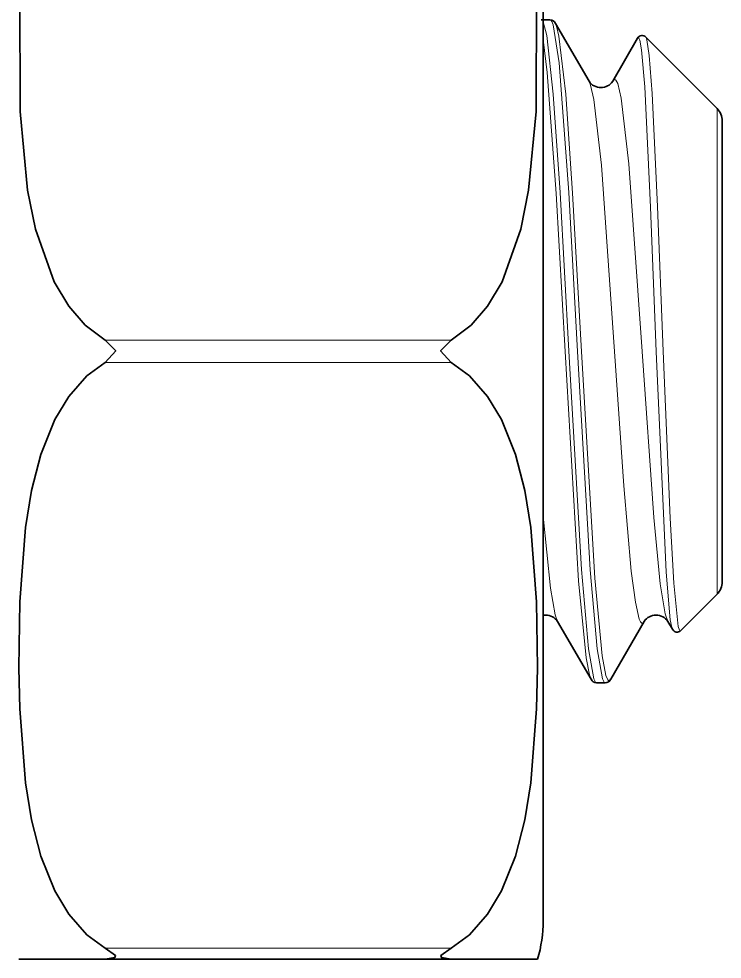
# Model space of a CAD drawing. Extents: x 291 to 834, y 188 to 661.
# Drawn here: x 679.275 to 682.459, y 291.329 to 295.584 of the extents above; entities that cross this region are included whole.
import ezdxf

# ---------------------------------------------------------------- set-up
doc = ezdxf.new("R2010")
doc.units = 0

msp = doc.modelspace()

# ---------------------------------------------------------------- linework, layer by layer
at = {"color": 7, "lineweight": 35, "ltscale": 0.097885}
msp.add_line((681.6486, 296.6546), (681.6486, 292.7392), dxfattribs=at)
at = {"color": 7, "lineweight": 35, "ltscale": 0.000984192}
for p, q in [((681.6792, 295.5792), (681.6398, 295.5792)), ((681.9292, 292.5792), (681.8898, 292.5792))]:
    msp.add_line(p, q, dxfattribs=at)
at = {"color": 7, "lineweight": 35, "ltscale": 0.007572}
for p, q in [((681.7039, 295.5629), (681.8559, 295.3009)), ((681.9539, 292.5956), (682.1059, 292.8575))]:
    msp.add_line(p, q, dxfattribs=at)
at = {"color": 7, "lineweight": 35, "ltscale": 0.005623}
msp.add_line((682.076, 295.4955), (681.9631, 295.3009), dxfattribs=at)
at = {"color": 7, "lineweight": 35, "ltscale": 0.011419}
msp.add_line((682.4354, 295.1784), (682.1124, 295.5013), dxfattribs=at)
at = {"color": 7, "lineweight": 13, "ltscale": 0.014304}
msp.add_line((682.4354, 295.1784), (682.4354, 294.6062), dxfattribs=at)
at = {"color": 7, "lineweight": 35, "ltscale": 0.013569}
msp.add_line((682.4588, 295.1218), (682.4588, 294.5791), dxfattribs=at)
at = {"color": 7, "lineweight": 13, "ltscale": 0.017865}
msp.add_line((681.7475, 294.0792), (681.7078, 294.7927), dxfattribs=at)
at = {"color": 7, "lineweight": 13, "ltscale": 0.017982}
msp.add_line((681.7648, 294.0801), (681.725, 294.7983), dxfattribs=at)
at = {"color": 7, "lineweight": 13, "ltscale": 0.018029}
msp.add_line((681.7644, 294.7983), (681.8043, 294.0783), dxfattribs=at)
at = {"color": 7, "lineweight": 13, "ltscale": 0.017906}
msp.add_line((681.7817, 294.7944), (681.8215, 294.0792), dxfattribs=at)
at = {"color": 7, "lineweight": 13, "ltscale": 0.016338}
msp.add_line((682.1602, 294.0792), (682.1349, 294.7322), dxfattribs=at)
at = {"color": 7, "lineweight": 13, "ltscale": 0.016383}
msp.add_line((682.1916, 294.0803), (682.1664, 294.7351), dxfattribs=at)
at = {"color": 7, "lineweight": 13, "ltscale": 0.040654}
msp.add_line((682.4354, 294.6062), (682.4354, 292.98), dxfattribs=at)
at = {"color": 7, "lineweight": 35, "ltscale": 0.038561}
msp.add_line((682.4588, 294.5791), (682.4588, 293.0366), dxfattribs=at)
at = {"color": 7, "lineweight": 13, "ltscale": 0.039131}
for p, q in [((681.2313, 294.1292), (679.666, 294.1292)), ((681.2313, 294.0292), (679.666, 294.0292)), ((681.2313, 291.3792), (679.666, 291.3792))]:
    msp.add_line(p, q, dxfattribs=at)
at = {"color": 7, "lineweight": 35, "ltscale": 0.005815}
msp.add_line((682.4354, 292.98), (682.2709, 292.8156), dxfattribs=at)
at = {"color": 7, "lineweight": 35, "ltscale": 0.000272506}
msp.add_line((681.6486, 292.885), (681.6595, 292.8859), dxfattribs=at)
at = {"color": 7, "lineweight": 35, "ltscale": 0.007571}
msp.add_line((681.8651, 292.5956), (681.7131, 292.8575), dxfattribs=at)
at = {"color": 7, "lineweight": 35, "ltscale": 0.001036}
msp.add_line((682.2339, 292.8217), (682.2131, 292.8575), dxfattribs=at)
at = {"color": 7, "lineweight": 35, "ltscale": 0.030886}
msp.add_line((681.6486, 292.7392), (681.6486, 291.5038), dxfattribs=at)
at = {"color": 7, "lineweight": 35, "ltscale": 0.009785}
for p, q in [((679.2746, 291.3292), (679.666, 291.3292)), ((681.2313, 291.3292), (681.6227, 291.3292))]:
    msp.add_line(p, q, dxfattribs=at)
at = {"color": 7, "lineweight": 35, "ltscale": 0.039131}
msp.add_line((681.2313, 291.3292), (679.666, 291.3292), dxfattribs=at)
at = {"color": 7, "lineweight": 35}
for points in [[(679.666, 296.7792), (679.5829, 296.7183), (679.501, 296.6253), (679.4382, 296.5206), (679.3746, 296.3625), (679.3325, 296.1993), (679.3052, 296.0316), (679.2791, 295.696), (679.2812, 295.1641), (679.3147, 294.809), (679.35, 294.6321), (679.4352, 294.3939), (679.5009, 294.2833), (679.5745, 294.198), (679.666, 294.1292)], [(681.2313, 296.7792), (681.3143, 296.7183), (681.3962, 296.6253), (681.459, 296.5206), (681.5227, 296.3625), (681.5648, 296.1993), (681.5921, 296.0316), (681.6182, 295.696), (681.6161, 295.1641), (681.5826, 294.809), (681.5472, 294.6321), (681.4621, 294.3939), (681.3964, 294.2833), (681.3228, 294.198), (681.2313, 294.1292)], [(679.666, 294.0292), (679.7132, 294.0809), (679.666, 294.1292)], [(681.2313, 294.0292), (681.1841, 294.0809), (681.2313, 294.1292)], [(679.666, 294.0292), (679.5829, 293.9683), (679.501, 293.8753), (679.4382, 293.7706), (679.3746, 293.6125), (679.3325, 293.4493), (679.3052, 293.2816), (679.2791, 292.946), (679.2748, 292.648)], [(681.2313, 294.0292), (681.3143, 293.9683), (681.3962, 293.8753), (681.459, 293.7706), (681.5227, 293.6125), (681.5648, 293.4493), (681.5921, 293.2816), (681.6182, 292.946), (681.6224, 292.648)], [(679.666, 291.3792), (679.5829, 291.4401), (679.501, 291.5331), (679.4382, 291.6378), (679.3746, 291.7959), (679.3325, 291.9591), (679.3052, 292.1268), (679.2791, 292.4624), (679.2748, 292.648)], [(681.2313, 291.3792), (681.3143, 291.4401), (681.3962, 291.5331), (681.459, 291.6378), (681.5227, 291.7959), (681.5648, 291.9591), (681.5921, 292.1268), (681.6182, 292.4624), (681.6224, 292.648)], [(679.666, 291.3292), (679.7093, 291.3365), (679.7126, 291.3456), (679.666, 291.3792)], [(681.2313, 291.3292), (681.188, 291.3365), (681.1847, 291.3456), (681.2313, 291.3792)]]:
    msp.add_lwpolyline(points, dxfattribs=at)
at = {"color": 7, "lineweight": 13}
for points in [[(681.6486, 295.57), (681.6643, 295.5088), (681.6942, 295.2426), (681.725, 294.7983)], [(681.6792, 295.5792), (681.6807, 295.5789), (681.6838, 295.5766), (681.687, 295.5721), (681.6932, 295.5562), (681.7203, 295.3839), (681.7644, 294.7983)], [(681.7039, 295.5629), (681.7092, 295.5503), (681.7198, 295.5058), (681.7503, 295.242), (681.7817, 294.7944)], [(681.6486, 295.4894), (681.6671, 295.3413), (681.7078, 294.7927)], [(682.1349, 294.7322), (682.1079, 295.2757), (682.0932, 295.4433), (682.0856, 295.4863), (682.0818, 295.4961), (682.0805, 295.4976), (682.0789, 295.4981), (682.0779, 295.4977), (682.076, 295.4955)], [(682.1664, 294.7351), (682.1416, 295.2454), (682.1282, 295.4173), (682.1177, 295.4882), (682.1141, 295.4987), (682.1124, 295.5013)], [(681.972, 294.0792), (681.912, 294.9208), (681.8776, 295.2189), (681.8632, 295.2831), (681.8559, 295.3009)], [(682.097, 294.0792), (682.0364, 294.928), (682.0015, 295.225), (681.9856, 295.2906), (681.9775, 295.3057), (681.9734, 295.3084), (681.9693, 295.3079), (681.9652, 295.3041), (681.9631, 295.3009)], [(681.7475, 294.0792), (681.8088, 293.041), (681.8428, 292.692), (681.8576, 292.6152), (681.8651, 292.5956)], [(681.7648, 294.0801), (681.822, 293.0918), (681.8534, 292.7335), (681.8775, 292.5972), (681.883, 292.5848), (681.8857, 292.5812), (681.8884, 292.5794), (681.8898, 292.5792)], [(681.8043, 294.0783), (681.8614, 293.0911), (681.8928, 292.7333), (681.9169, 292.5972), (681.9223, 292.5848), (681.925, 292.5812), (681.9278, 292.5794), (681.9292, 292.5792)], [(681.8215, 294.0792), (681.882, 293.0525), (681.9155, 292.7016), (681.9323, 292.6129), (681.9409, 292.5929), (681.9438, 292.5901), (681.9453, 292.5894), (681.9474, 292.5893), (681.9496, 292.5903), (681.9539, 292.5956)], [(682.1059, 292.8575), (682.1019, 292.8521), (682.0999, 292.8506), (682.0968, 292.8499), (682.0953, 292.8501), (682.0923, 292.852), (682.0892, 292.8557), (682.0833, 292.8682), (682.0657, 292.9439), (682.0471, 293.0844), (682.0132, 293.4708), (681.972, 294.0792)], [(682.2131, 292.8575), (682.2013, 292.8914), (682.1786, 293.0278), (682.1494, 293.3276), (682.097, 294.0792)], [(682.2339, 292.8217), (682.2306, 292.8303), (682.2239, 292.8639), (682.2047, 293.0806), (682.1602, 294.0792)], [(682.2709, 292.8156), (682.2697, 292.8148), (682.2685, 292.8146), (682.2673, 292.8152), (682.2649, 292.8185), (682.2601, 292.8337), (682.2393, 293.0297), (682.2226, 293.324), (682.1916, 294.0803)], [(681.7131, 292.8575), (681.7021, 292.8878), (681.6812, 293.0078), (681.6489, 293.333)]]:
    msp.add_lwpolyline(points, dxfattribs=at)
at = {"color": 7, "lineweight": 35}
for centre, radius, start, end in [((681.6777, 295.5506), 0.0287, 25.1025, 87.1259), ((682.0964, 295.4852), 0.0227, 45.2793, 153.339), ((681.9085, 295.3358), 0.0632, 213.5255, 270.9181), ((681.9105, 295.3358), 0.0632, 269.0833, 326.4742), ((682.3788, 295.1218), 0.08, 0.0045, 44.9955), ((682.3788, 293.0366), 0.08, 315.0045, 359.9955), ((681.6605, 292.8227), 0.0632, 33.5258, 90.9167), ((682.1585, 292.8227), 0.0632, 89.0819, 146.4745), ((682.1605, 292.8227), 0.0632, 33.5038, 90.9187), ((682.2547, 292.832), 0.0231, 206.4786, 314.5579), ((681.8915, 292.6081), 0.0291, 205.4737, 266.7101), ((681.9276, 292.6081), 0.0291, 273.2924, 334.5405), ((681.0482, 291.5038), 0.6005, 343.0947, 359.9956)]:
    msp.add_arc(centre, radius, start, end, dxfattribs=at)

doc.saveas('drawing.dxf')
